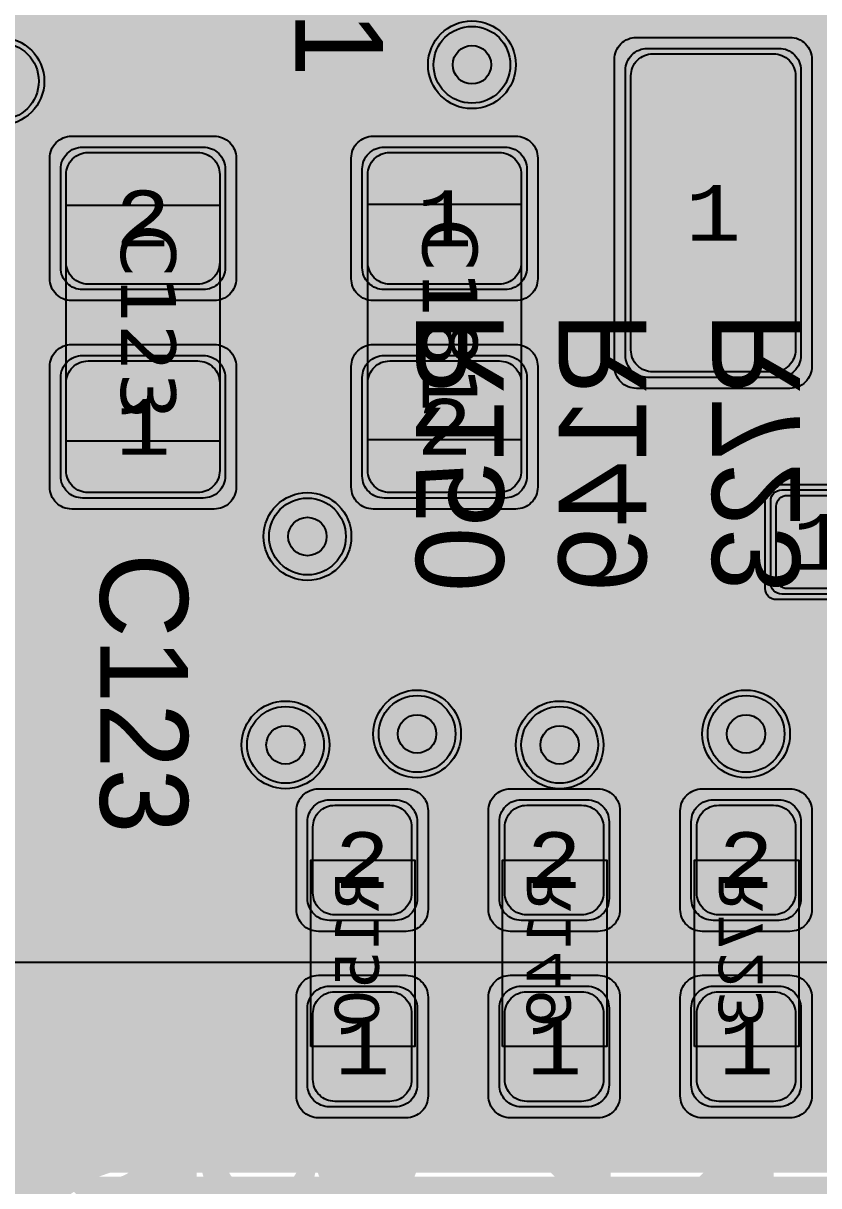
# Model space of a CAD drawing. Extents: x -28 to 199, y -61 to 255.
# Drawn here: x 62.41 to 69.66, y 190.88 to 201.48 of the extents above; entities that cross this region are included whole.
import ezdxf
from ezdxf.enums import TextEntityAlignment as Align

# ---------------------------------------------------------------- set-up
doc = ezdxf.new("R2010")
doc.units = 0
doc.header["$MEASUREMENT"] = 0
for name, color, linetype in [('ASSEMBLY_OUTLINES_BTM', 191, 'CONTINUOUS'), ('ASSEMBLY_OUTLINES_TOP', 102, 'CONTINUOUS'), ('ASSEMBLY_PART_NUMBERS_BTM', 191, 'CONTINUOUS'), ('ASSEMBLY_PART_NUMBERS_TOP', 102, 'CONTINUOUS'), ('ASSEMBLY_REF_DES_BTM', 191, 'CONTINUOUS'), ('ASSEMBLY_REF_DES_TOP', 102, 'CONTINUOUS'), ('DRILL_DRAWING', 21, 'CONTINUOUS'), ('GENERATED_SILKSCREEN_BTM', 255, 'CONTINUOUS'), ('GENERATED_SILKSCREEN_TOP', 140, 'CONTINUOUS'), ('PART_PADS_SMD_BTM', 10, 'CONTINUOUS'), ('PART_PADS_SMD_TOP', 150, 'CONTINUOUS'), ('PIN_NUMBERS_BTM', 8, 'CONTINUOUS'), ('PIN_NUMBERS_TOP', 8, 'CONTINUOUS'), ('PLACEMENT_OUTLINES_BTM', 222, 'CONTINUOUS'), ('PLACEMENT_OUTLINES_TOP', 130, 'CONTINUOUS'), ('PLANE_SHAPES_LAYER_2', 230, 'CONTINUOUS'), ('PLANE_SHAPES_LAYER_3', 81, 'CONTINUOUS'), ('SILKSCREEN_OUTLINES_BTM', 211, 'CONTINUOUS'), ('SILKSCREEN_OUTLINES_TOP', 150, 'CONTINUOUS'), ('SILKSCREEN_REF_DES_BTM', 211, 'CONTINUOUS'), ('SILKSCREEN_REF_DES_TOP', 150, 'CONTINUOUS'), ('SOLDERMASK_PADS_BTM', 12, 'CONTINUOUS'), ('SOLDERMASK_PADS_TOP', 180, 'CONTINUOUS'), ('SOLDERPASTE_PADS_BTM', 12, 'CONTINUOUS'), ('SOLDERPASTE_PADS_TOP', 180, 'CONTINUOUS'), ('TRACES_LAYER_3', 81, 'CONTINUOUS'), ('TRACES_LAYER_BOTTOM', 10, 'CONTINUOUS'), ('TRACES_LAYER_TOP', 150, 'CONTINUOUS'), ('VIA_HOLES_LAYER_2', 30, 'CONTINUOUS'), ('VIA_HOLES_LAYER_3', 30, 'CONTINUOUS'), ('VIA_HOLES_LAYER_BOTTOM', 30, 'CONTINUOUS'), ('VIA_HOLES_LAYER_TOP', 30, 'CONTINUOUS'), ('VIA_PADS_LAYER_2', 230, 'CONTINUOUS'), ('VIA_PADS_LAYER_3', 81, 'CONTINUOUS'), ('VIA_PADS_LAYER_BOTTOM', 10, 'CONTINUOUS'), ('VIA_PADS_LAYER_TOP', 150, 'CONTINUOUS')]:
    doc.layers.add(name, color=color, linetype=linetype)
doc.styles.add('COURIER_NEW', font='COUR.TTF')
doc.styles.add('VERDANA', font='verdana.TTF')
doc.styles.add('VERIBEST_GERBER_0', font='txt')

msp = doc.modelspace()

# ---------------------------------------------------------------- hatches: boundary and pattern name
at = {"layer": 'PLANE_SHAPES_LAYER_2'}
h = msp.add_hatch(color=256, dxfattribs=at)
h.paths.add_polyline_path([(169.5, 129.25), (149.5, 129.25), (142.25, 122), (142.25, 90.5), (147.5, 90.5), (147.5, 80), (154, 80), (154, 69.25), (131.75, 69.25), (131.75, 73.25), (121.25, 73.25), (121.25, 81), (110.5, 81), (110.5, 125.75), (106.5, 125.75), (106.5, 128.75), (93.5, 128.75), (93.5, 120.25), (91.75, 120.25), (91.75, 121.5), (80, 121.5), (80, 118.25), (73.25, 118.25), (73.25, 124.5), (67.5, 124.5), (67.5, 128), (57.75, 128), (57.75, 120.25), (55.25, 120.25), (55.25, 121.5), (47.5, 121.5), (47.5, 119), (35, 119), (35, 134.75), (32.75, 134.75), (32.75, 159.75), (29.25, 159.75), (29.25, 175.25), (22.5, 175.25), (22.5, 195.25), (17.25, 195.25), (17.25, 198), (22.5, 198), (22.5, 216.5), (40.25, 216.5), (40.25, 235.5), (54.5, 235.5), (54.5, 254), (87.25, 254), (87.25, 236.25), (86.25, 236.25), (86.25, 228.75), (81, 228.75), (81, 218.75), (95.25, 218.75), (95.25, 194.5), (87, 194.5), (87, 172), (131.1, 172), (131.1, 208.75), (115.5, 208.75), (115.5, 213.75), (106.75, 213.75), (106.75, 218.75), (110.25, 222.25), (110.25, 226.25), (142.5, 226.25), (142.5, 221.5), (160.5, 221.5), (160.5, 240.75), (169.5, 240.75)])
h.paths.add_polyline_path([(35.5, 149.5), (41.75, 149.5), (41.75, 152), (39.25, 152), (39.25, 154), (37.75, 154), (37.75, 152), (35.5, 152)], flags=16)
h.paths.add_polyline_path([(37.5, 125.75), (37.5, 128.75), (42.75, 128.75), (42.75, 125.75)], flags=16)
h.paths.add_polyline_path([(52, 127.75), (52, 130.75), (54.25, 130.75), (54.25, 127.75)], flags=16)
h.paths.add_polyline_path([(50.75, 219.5), (50.75, 226.5), (71.75, 226.5), (71.75, 219.5)], flags=16)
h.paths.add_polyline_path([(66.5, 150.75), (66.5, 177.5), (72.25, 177.5), (72.25, 150.75)], flags=16)
h.paths.add_polyline_path([(47.25, 185.25), (73, 185.25), (73, 188.25), (70.25, 188.25), (70.25, 191), (47.25, 191)], flags=16)
h.paths.add_polyline_path([(84.5, 208), (84.5, 212.75), (85, 212.75), (85, 208)], flags=16)
h.paths.add_polyline_path([(61.5, 137.25), (87.75, 137.25), (87.75, 140.5), (84.75, 140.5), (84.75, 143), (61.5, 143)], flags=16)
h.paths.add_polyline_path([(88.75, 127), (88.75, 130), (91, 130), (91, 127)], flags=16)
h.paths.add_polyline_path([(85.5, 130.25), (85.5, 132.5), (91, 132.5), (91, 130.25)], flags=16)
h.paths.add_polyline_path([(108.75, 142.25), (135.75, 142.25), (135.75, 145.75), (132.25, 145.75), (132.25, 149), (108.75, 149)], flags=16)
h.paths.add_polyline_path([(114.25, 126.75), (140.75, 126.75), (140.75, 129.75), (137.25, 129.75), (137.25, 133), (114.25, 133)], flags=16)
h.paths.add_polyline_path([(155.25, 180.25), (166.25, 180.25), (166.25, 186.25), (152.25, 186.25), (152.25, 183), (155.25, 183)], flags=16)
at = {"layer": 'PLANE_SHAPES_LAYER_3'}
h = msp.add_hatch(color=256, dxfattribs=at)
h.paths.add_polyline_path([(169.5, 129.25), (149.5, 129.25), (142.25, 122), (142.25, 90.5), (147.5, 90.5), (147.5, 80), (154, 80), (154, 69.25), (131.75, 69.25), (131.75, 73.25), (121.25, 73.25), (121.25, 81), (110.5, 81), (110.5, 125.75), (106.5, 125.75), (106.5, 128.75), (93.5, 128.75), (93.5, 120.25), (91.75, 120.25), (91.75, 121.5), (80, 121.5), (80, 118.25), (73.25, 118.25), (73.25, 124.5), (67.5, 124.5), (67.5, 127.75), (58.25, 127.75), (58.25, 130.25), (88.75, 130.25), (88.75, 127), (91, 127), (91, 132.5), (55, 132.5), (55, 131.25), (52, 131.25), (52, 127.75), (55, 127.75), (55, 127.25), (57.75, 127.25), (57.75, 120.25), (55.25, 120.25), (55.25, 121.5), (47.5, 121.5), (47.5, 119), (35, 119), (35, 134.75), (32.75, 134.75), (32.75, 159.75), (29.25, 159.75), (29.25, 175.25), (22.5, 175.25), (22.5, 195.25), (17.25, 195.25), (17.25, 198), (22.5, 198), (22.5, 216.5), (40.25, 216.5), (40.25, 235.5), (54.5, 235.5), (54.5, 254), (87.25, 254), (87.25, 236.25), (86.25, 236.25), (86.25, 228.75), (81, 228.75), (81, 218.75), (95.25, 218.75), (95.25, 194.5), (87, 194.5), (87, 172), (131.1, 172), (131.1, 208.75), (115.5, 208.75), (115.5, 213.75), (106.75, 213.75), (106.75, 218.75), (110.25, 222.25), (110.25, 226.25), (142.5, 226.25), (142.5, 221.5), (160.5, 221.5), (160.5, 240.75), (169.5, 240.75)])
h.paths.add_polyline_path([(35.5, 149.5), (41.75, 149.5), (41.75, 152), (39.25, 152), (39.25, 154), (37.75, 154), (37.75, 152), (35.5, 152)], flags=16)
h.paths.add_polyline_path([(37.5, 125.75), (37.5, 128.75), (42.75, 128.75), (42.75, 125.75)], flags=16)
h.paths.add_polyline_path([(50.75, 219.5), (50.75, 226.5), (71.75, 226.5), (71.75, 219.5)], flags=16)
h.paths.add_polyline_path([(66.5, 150.75), (66.5, 177.5), (72.25, 177.5), (72.25, 150.75)], flags=16)
h.paths.add_polyline_path([(47.25, 185.25), (73, 185.25), (73, 188.25), (70.25, 188.25), (70.25, 191), (47.25, 191)], flags=16)
h.paths.add_polyline_path([(84.5, 208), (84.5, 212.75), (85, 212.75), (85, 208)], flags=16)
h.paths.add_polyline_path([(61.5, 137.25), (87.75, 137.25), (87.75, 140.5), (84.75, 140.5), (84.75, 143), (61.5, 143)], flags=16)
h.paths.add_polyline_path([(108.75, 142.25), (135.75, 142.25), (135.75, 145.75), (132.25, 145.75), (132.25, 149), (108.75, 149)], flags=16)
h.paths.add_polyline_path([(114.25, 126.75), (140.75, 126.75), (140.75, 129.75), (137.25, 129.75), (137.25, 133), (114.25, 133)], flags=16)
h.paths.add_polyline_path([(155.25, 180.25), (166.25, 180.25), (166.25, 186.25), (152.25, 186.25), (152.25, 183), (155.25, 183)], flags=16)
at = {"layer": 'VIA_HOLES_LAYER_2'}
h = msp.add_hatch(color=256, dxfattribs=at)
edge = h.paths.add_edge_path()
edge.add_arc((66.5, 201.1), 0.175, 0, 360)
h = msp.add_hatch(color=256, dxfattribs=at)
edge = h.paths.add_edge_path()
edge.add_arc((65, 196.8), 0.175, 0, 360)
h = msp.add_hatch(color=256, dxfattribs=at)
edge = h.paths.add_edge_path()
edge.add_arc((66, 195), 0.175, 0, 360)
h = msp.add_hatch(color=256, dxfattribs=at)
edge = h.paths.add_edge_path()
edge.add_arc((69, 195), 0.175, 0, 360)
h = msp.add_hatch(color=256, dxfattribs=at)
edge = h.paths.add_edge_path()
edge.add_arc((64.8, 194.9), 0.175, 0, 360)
h = msp.add_hatch(color=256, dxfattribs=at)
edge = h.paths.add_edge_path()
edge.add_arc((67.3, 194.9), 0.175, 0, 360)
at = {"layer": 'VIA_HOLES_LAYER_3'}
h = msp.add_hatch(color=256, dxfattribs=at)
edge = h.paths.add_edge_path()
edge.add_arc((66.5, 201.1), 0.175, 0, 360)
h = msp.add_hatch(color=256, dxfattribs=at)
edge = h.paths.add_edge_path()
edge.add_arc((65, 196.8), 0.175, 0, 360)
h = msp.add_hatch(color=256, dxfattribs=at)
edge = h.paths.add_edge_path()
edge.add_arc((66, 195), 0.175, 0, 360)
h = msp.add_hatch(color=256, dxfattribs=at)
edge = h.paths.add_edge_path()
edge.add_arc((69, 195), 0.175, 0, 360)
h = msp.add_hatch(color=256, dxfattribs=at)
edge = h.paths.add_edge_path()
edge.add_arc((64.8, 194.9), 0.175, 0, 360)
h = msp.add_hatch(color=256, dxfattribs=at)
edge = h.paths.add_edge_path()
edge.add_arc((67.3, 194.9), 0.175, 0, 360)
at = {"layer": 'VIA_HOLES_LAYER_BOTTOM'}
h = msp.add_hatch(color=256, dxfattribs=at)
edge = h.paths.add_edge_path()
edge.add_arc((66.5, 201.1), 0.175, 0, 360)
h = msp.add_hatch(color=256, dxfattribs=at)
edge = h.paths.add_edge_path()
edge.add_arc((65, 196.8), 0.175, 0, 360)
h = msp.add_hatch(color=256, dxfattribs=at)
edge = h.paths.add_edge_path()
edge.add_arc((66, 195), 0.175, 0, 360)
h = msp.add_hatch(color=256, dxfattribs=at)
edge = h.paths.add_edge_path()
edge.add_arc((69, 195), 0.175, 0, 360)
h = msp.add_hatch(color=256, dxfattribs=at)
edge = h.paths.add_edge_path()
edge.add_arc((64.8, 194.9), 0.175, 0, 360)
h = msp.add_hatch(color=256, dxfattribs=at)
edge = h.paths.add_edge_path()
edge.add_arc((67.3, 194.9), 0.175, 0, 360)
at = {"layer": 'VIA_HOLES_LAYER_TOP'}
h = msp.add_hatch(color=256, dxfattribs=at)
edge = h.paths.add_edge_path()
edge.add_arc((66.5, 201.1), 0.175, 0, 360)
h = msp.add_hatch(color=256, dxfattribs=at)
edge = h.paths.add_edge_path()
edge.add_arc((65, 196.8), 0.175, 0, 360)
h = msp.add_hatch(color=256, dxfattribs=at)
edge = h.paths.add_edge_path()
edge.add_arc((66, 195), 0.175, 0, 360)
h = msp.add_hatch(color=256, dxfattribs=at)
edge = h.paths.add_edge_path()
edge.add_arc((69, 195), 0.175, 0, 360)
h = msp.add_hatch(color=256, dxfattribs=at)
edge = h.paths.add_edge_path()
edge.add_arc((64.8, 194.9), 0.175, 0, 360)
h = msp.add_hatch(color=256, dxfattribs=at)
edge = h.paths.add_edge_path()
edge.add_arc((67.3, 194.9), 0.175, 0, 360)

# ---------------------------------------------------------------- linework, layer by layer
at = {"layer": 'ASSEMBLY_OUTLINES_BTM'}
for points in [[(65.03, 192.15), (65.03, 193.85), (65.98, 193.85), (65.98, 192.15)], [(66.78, 192.15), (66.78, 193.85), (67.73, 193.85), (67.73, 192.15)], [(68.53, 192.15), (68.53, 193.85), (69.48, 193.85), (69.48, 192.15)]]:
    msp.add_lwpolyline(points, close=True, dxfattribs=at)
at = {"layer": 'ASSEMBLY_OUTLINES_TOP', "const_width": 0.2}
msp.add_lwpolyline([(68.75, 202.75), (68.75, 199.75)], dxfattribs=at)
at = {"layer": 'ASSEMBLY_OUTLINES_TOP'}
for points in [[(62.8, 197.67), (62.8, 199.82), (64.2, 199.82), (64.2, 197.67)], [(65.55, 197.68), (65.55, 199.83), (66.95, 199.83), (66.95, 197.68)]]:
    msp.add_lwpolyline(points, close=True, dxfattribs=at)
at = {"layer": 'ASSEMBLY_OUTLINES_TOP', "const_width": 0.2}
msp.add_lwpolyline([(43.33, 183.62), (43.33, 192.92), (76.53, 192.92), (76.53, 183.62)], close=True, dxfattribs=at)
at = {"layer": 'GENERATED_SILKSCREEN_BTM', "const_width": 0.15}
for points in [[(66.2908, 198.1752), (66.2892, 198.1728), (66.2852, 198.172), (66.2812, 198.1696), (66.2772, 198.1696), (66.1124, 198.1696), (66.1084, 198.1696), (66.106, 198.172), (66.1036, 198.172), (66.1028, 198.1728), (66.102, 198.1736), (66.0996, 198.1752), (65.99, 198.3112), (65.9884, 198.3152), (65.9876, 198.3176), (65.9868, 198.3216), (65.9868, 198.7248), (65.9884, 198.732), (65.9924, 198.736), (65.9972, 198.7408), (66.0028, 198.7424), (66.7708, 198.7424), (66.7772, 198.7408), (66.7812, 198.7368), (66.7836, 198.732), (66.7844, 198.7264), (66.7836, 198.72), (66.7812, 198.7144), (66.7772, 198.7104), (66.7708, 198.7088), (66.4028, 198.7088), (66.4028, 198.3328), (66.7756, 198.2016), (66.7812, 198.1984), (66.7844, 198.1928), (66.7852, 198.1864), (66.7836, 198.1816), (66.7812, 198.1768), (66.7764, 198.1728), (66.7716, 198.1704), (66.7652, 198.172), (66.3924, 198.3032), (66.2908, 198.1752)], [(67.5908, 198.1752), (67.5892, 198.1728), (67.5852, 198.172), (67.5812, 198.1696), (67.5772, 198.1696), (67.4124, 198.1696), (67.4084, 198.1696), (67.406, 198.172), (67.4036, 198.172), (67.4028, 198.1728), (67.402, 198.1736), (67.3996, 198.1752), (67.29, 198.3112), (67.2884, 198.3152), (67.2876, 198.3176), (67.2868, 198.3216), (67.2868, 198.7248), (67.2884, 198.732), (67.2924, 198.736), (67.2972, 198.7408), (67.3028, 198.7424), (68.0708, 198.7424), (68.0772, 198.7408), (68.0812, 198.7368), (68.0836, 198.732), (68.0844, 198.7264), (68.0836, 198.72), (68.0812, 198.7144), (68.0772, 198.7104), (68.0708, 198.7088), (67.7028, 198.7088), (67.7028, 198.3328), (68.0756, 198.2016), (68.0812, 198.1984), (68.0844, 198.1928), (68.0852, 198.1864), (68.0836, 198.1816), (68.0812, 198.1768), (68.0764, 198.1728), (68.0716, 198.1704), (68.0652, 198.172), (67.6924, 198.3032), (67.5908, 198.1752)], [(68.9908, 198.1756), (68.9892, 198.1732), (68.9852, 198.1724), (68.9812, 198.17), (68.9772, 198.17), (68.8124, 198.17), (68.8084, 198.17), (68.806, 198.1724), (68.8036, 198.1724), (68.8028, 198.1732), (68.802, 198.174), (68.7996, 198.1756), (68.69, 198.3116), (68.6884, 198.3156), (68.6876, 198.318), (68.6868, 198.322), (68.6868, 198.7252), (68.6884, 198.7324), (68.6924, 198.7364), (68.6972, 198.7412), (68.7028, 198.7428), (69.4708, 198.7428), (69.4772, 198.7412), (69.4812, 198.7372), (69.4836, 198.7324), (69.4844, 198.7268), (69.4836, 198.7204), (69.4812, 198.7148), (69.4772, 198.7108), (69.4708, 198.7092), (69.1028, 198.7092), (69.1028, 198.3332), (69.4756, 198.202), (69.4812, 198.1988), (69.4844, 198.1932), (69.4852, 198.1868), (69.4836, 198.182), (69.4812, 198.1772), (69.4764, 198.1732), (69.4716, 198.1708), (69.4652, 198.1724), (69.0924, 198.3036), (68.9908, 198.1756)], [(66.0196, 198.7088), (66.0196, 198.3256), (66.1204, 198.2016), (66.2692, 198.2016), (66.3708, 198.3256), (66.3708, 198.7088), (66.0196, 198.7088)], [(67.3196, 198.7088), (67.3196, 198.3256), (67.4204, 198.2016), (67.5692, 198.2016), (67.6708, 198.3256), (67.6708, 198.7088), (67.3196, 198.7088)], [(68.7196, 198.7092), (68.7196, 198.326), (68.8204, 198.202), (68.9692, 198.202), (69.0708, 198.326), (69.0708, 198.7092), (68.7196, 198.7092)], [(69.4628, 197.8756), (69.4684, 197.8772), (69.474, 197.8764), (69.4788, 197.8724), (69.482, 197.8684), (69.4836, 197.8628), (69.4844, 197.8572), (69.482, 197.8524), (69.478, 197.8484), (68.7108, 197.4172), (68.7068, 197.4156), (68.7036, 197.4156), (68.7004, 197.4156), (68.6972, 197.4172), (68.6924, 197.4196), (68.6892, 197.4228), (68.6876, 197.4268), (68.6868, 197.4308), (68.6868, 197.9708), (68.6884, 197.9764), (68.6924, 197.9804), (68.6972, 197.9836), (68.7036, 197.9844), (68.7092, 197.9836), (68.7148, 197.9804), (68.7188, 197.9764), (68.7196, 197.9708), (68.7196, 197.458), (69.4628, 197.8756)], [(66.754, 197.8704), (66.7556, 197.8768), (66.7588, 197.88), (66.7644, 197.8824), (66.7708, 197.8832), (66.7764, 197.8824), (66.782, 197.88), (66.786, 197.8768), (66.7868, 197.8704), (66.7868, 197.5584), (66.786, 197.5528), (66.782, 197.548), (66.7764, 197.5456), (66.7708, 197.5448), (66.7644, 197.5456), (66.7588, 197.548), (66.7556, 197.5528), (66.754, 197.5584), (66.754, 197.6992), (66.0028, 197.6992), (65.9972, 197.7), (65.9932, 197.7024), (65.9908, 197.7064), (65.99, 197.712), (65.9892, 197.716), (65.9892, 197.72), (65.9908, 197.7232), (65.994, 197.7264), (66.2132, 197.8824), (66.2188, 197.8848), (66.2244, 197.8848), (66.2292, 197.8824), (66.2332, 197.8784), (66.2364, 197.8736), (66.238, 197.868), (66.238, 197.8648), (66.2364, 197.8624), (66.2348, 197.86), (66.2324, 197.8584), (66.0532, 197.7304), (66.754, 197.7304), (66.754, 197.8704)], [(68.054, 197.8704), (68.0556, 197.8768), (68.0588, 197.88), (68.0644, 197.8824), (68.0708, 197.8832), (68.0764, 197.8824), (68.082, 197.88), (68.086, 197.8768), (68.0868, 197.8704), (68.0868, 197.5584), (68.086, 197.5528), (68.082, 197.548), (68.0764, 197.5456), (68.0708, 197.5448), (68.0644, 197.5456), (68.0588, 197.548), (68.0556, 197.5528), (68.054, 197.5584), (68.054, 197.6992), (67.3028, 197.6992), (67.2972, 197.7), (67.2932, 197.7024), (67.2908, 197.7064), (67.29, 197.712), (67.2892, 197.716), (67.2892, 197.72), (67.2908, 197.7232), (67.294, 197.7264), (67.5132, 197.8824), (67.5188, 197.8848), (67.5244, 197.8848), (67.5292, 197.8824), (67.5332, 197.8784), (67.5364, 197.8736), (67.538, 197.868), (67.538, 197.8648), (67.5364, 197.8624), (67.5348, 197.86), (67.5324, 197.8584), (67.3532, 197.7304), (68.054, 197.7304), (68.054, 197.8704)], [(66.262, 197.1072), (66.2628, 197.1104), (66.2636, 197.1128), (66.2652, 197.116), (66.3532, 197.2248), (66.0196, 197.2248), (66.0196, 196.7024), (66.018, 196.6968), (66.0148, 196.692), (66.0092, 196.6896), (66.0036, 196.6888), (65.9972, 196.6896), (65.9916, 196.692), (65.9884, 196.6968), (65.9868, 196.7024), (65.9868, 197.2424), (65.9884, 197.248), (65.9924, 197.252), (65.9972, 197.2568), (66.0028, 197.2584), (66.3876, 197.2584), (66.3932, 197.2576), (66.3972, 197.2552), (66.3996, 197.252), (66.4012, 197.2464), (66.4028, 197.2424), (66.4036, 197.2392), (66.4028, 197.2352), (66.4004, 197.232), (66.294, 197.1016), (66.294, 196.8432), (66.3956, 196.7184), (66.6532, 196.7184), (66.7532, 196.8432), (66.7532, 197.1016), (66.6476, 197.232), (66.6452, 197.2376), (66.6452, 197.2424), (66.6484, 197.2472), (66.6524, 197.252), (66.658, 197.2552), (66.6636, 197.256), (66.6668, 197.256), (66.6692, 197.2552), (66.6732, 197.2512), (66.7836, 197.116), (66.7852, 197.1136), (66.7852, 197.1104), (66.7868, 197.1072), (66.7868, 196.8376), (66.7868, 196.8352), (66.786, 196.8344), (66.786, 196.8336), (66.7852, 196.832), (66.7852, 196.8304), (66.7836, 196.8272), (66.6732, 196.692), (66.6708, 196.6896), (66.6692, 196.6888), (66.6644, 196.6872), (66.6612, 196.6864), (66.3876, 196.6864), (66.3844, 196.6872), (66.3796, 196.6888), (66.378, 196.6888), (66.3772, 196.6896), (66.3756, 196.6912), (66.374, 196.692), (66.2652, 196.8272), (66.2636, 196.8312), (66.2628, 196.8336), (66.262, 196.8376), (66.262, 197.1072)], [(68.0708, 196.772), (68.0772, 196.7712), (68.0812, 196.7672), (68.0836, 196.7616), (68.0844, 196.756), (68.0836, 196.7504), (68.0812, 196.7456), (68.0772, 196.7416), (68.0708, 196.74), (67.8284, 196.74), (67.8284, 196.7024), (67.8268, 196.6968), (67.8236, 196.692), (67.818, 196.6896), (67.8124, 196.6888), (67.806, 196.6896), (67.8004, 196.692), (67.7964, 196.6968), (67.7956, 196.7024), (67.7956, 196.74), (67.3252, 196.74), (67.3212, 196.7408), (67.318, 196.7424), (67.3148, 196.7464), (67.3124, 196.7504), (67.3108, 196.7552), (67.31, 196.76), (67.3108, 196.764), (67.314, 196.768), (67.7996, 197.2536), (67.8044, 197.2568), (67.8092, 197.2584), (67.814, 197.2576), (67.8196, 197.2544), (67.8236, 197.2528), (67.826, 197.2496), (67.8276, 197.2464), (67.8284, 197.2424), (67.8284, 196.772), (68.0708, 196.772)], [(67.7956, 197.2024), (67.366, 196.772), (67.7956, 196.772), (67.7956, 197.2024)], [(68.69, 196.7988), (68.7996, 196.6644), (68.8036, 196.662), (68.8068, 196.6612), (68.8092, 196.6596), (68.8124, 196.6588), (68.922, 196.6588), (68.9244, 196.6596), (68.93, 196.6612), (68.934, 196.662), (68.9356, 196.6644), (69.3684, 197.1972), (69.454, 197.1972), (69.454, 196.6748), (69.4556, 196.6692), (69.4588, 196.6644), (69.4644, 196.662), (69.4708, 196.6612), (69.4764, 196.662), (69.482, 196.6644), (69.4852, 196.6692), (69.4868, 196.6748), (69.4868, 197.214), (69.4852, 197.2204), (69.4812, 197.2244), (69.4772, 197.2284), (69.4708, 197.23), (69.3612, 197.23), (69.3588, 197.2292), (69.3532, 197.2276), (69.3508, 197.226), (69.3492, 197.2244), (69.3476, 197.2228), (68.914, 196.6908), (68.8204, 196.6908), (68.7196, 196.8156), (68.7196, 197.074), (68.826, 197.2044), (68.8276, 197.21), (68.8268, 197.2148), (68.8244, 197.2204), (68.8196, 197.2236), (68.8148, 197.2268), (68.8092, 197.2276), (68.8036, 197.2268), (68.7996, 197.2228), (68.69, 197.0884), (68.6892, 197.0852), (68.6884, 197.0828), (68.6876, 197.082), (68.6868, 197.0788), (68.6868, 196.8092), (68.6876, 196.806), (68.6876, 196.8052), (68.6884, 196.8044), (68.6892, 196.802), (68.69, 196.7988)], [(66.0996, 196.4944), (65.99, 196.36), (65.9892, 196.3568), (65.9884, 196.3544), (65.9876, 196.3536), (65.9868, 196.3504), (65.9868, 196.0808), (65.9876, 196.0776), (65.9876, 196.0768), (65.9884, 196.076), (65.9892, 196.0736), (65.99, 196.0704), (66.0996, 195.936), (66.1036, 195.9336), (66.1068, 195.9328), (66.1092, 195.9312), (66.1124, 195.9304), (66.6612, 195.9304), (66.6636, 195.9312), (66.6692, 195.9328), (66.6708, 195.9336), (66.674, 195.936), (66.7836, 196.0704), (66.7844, 196.0736), (66.7852, 196.0752), (66.786, 196.0768), (66.7868, 196.0784), (66.7868, 196.0808), (66.7868, 196.3504), (66.786, 196.3536), (66.7852, 196.3568), (66.7836, 196.36), (66.674, 196.4944), (66.6724, 196.496), (66.6716, 196.4976), (66.6692, 196.4992), (66.6636, 196.5008), (66.6612, 196.5016), (66.1124, 196.5016), (66.1092, 196.5008), (66.1068, 196.4992), (66.1036, 196.4976), (66.0996, 196.4944)], [(66.1204, 196.4688), (66.6532, 196.4688), (66.6932, 196.4216), (66.062, 196.0344), (66.0196, 196.0872), (66.0196, 196.3456), (66.1204, 196.4688)], [(68.0836, 196.36), (67.974, 196.4944), (67.97, 196.4984), (67.9652, 196.4992), (67.9596, 196.4984), (67.954, 196.4952), (67.95, 196.492), (67.9468, 196.4864), (67.946, 196.4816), (67.9476, 196.476), (68.054, 196.3456), (68.054, 196.0872), (67.9532, 195.9624), (67.666, 195.9624), (67.754, 196.0712), (67.7556, 196.0744), (67.7564, 196.0752), (67.7572, 196.0776), (67.7572, 196.0808), (67.7572, 196.3504), (67.7572, 196.3536), (67.7556, 196.3584), (67.754, 196.36), (67.6452, 196.4944), (67.6444, 196.496), (67.6428, 196.4976), (67.6404, 196.4992), (67.6348, 196.5008), (67.6316, 196.5016), (67.4124, 196.5016), (67.4084, 196.5008), (67.4052, 196.4992), (67.4028, 196.4976), (67.402, 196.496), (67.3996, 196.4944), (67.29, 196.36), (67.2892, 196.3568), (67.2884, 196.3544), (67.2876, 196.3536), (67.2868, 196.3504), (67.2868, 196.0808), (67.2876, 196.0776), (67.2876, 196.0768), (67.2884, 196.076), (67.2892, 196.0736), (67.29, 196.0704), (67.3996, 195.936), (67.4036, 195.9336), (67.4068, 195.9328), (67.4092, 195.9312), (67.4124, 195.9304), (67.9612, 195.9304), (67.9636, 195.9312), (67.9692, 195.9328), (67.9708, 195.9336), (67.974, 195.936), (68.0836, 196.0704), (68.0852, 196.0744), (68.086, 196.0752), (68.086, 196.0768), (68.0868, 196.0784), (68.0868, 196.0792), (68.0868, 196.0808), (68.0868, 196.3504), (68.086, 196.3536), (68.0852, 196.3568), (68.0836, 196.36)], [(67.4204, 196.4688), (67.6236, 196.4688), (67.7252, 196.3456), (67.7252, 196.0872), (67.6236, 195.9624), (67.4204, 195.9624), (67.3196, 196.0872), (67.3196, 196.3456), (67.4204, 196.4688)], [(69.4836, 196.3324), (69.374, 196.4676), (69.37, 196.4716), (69.3676, 196.4724), (69.3652, 196.4724), (69.3596, 196.4716), (69.354, 196.4684), (69.35, 196.4644), (69.3468, 196.4596), (69.346, 196.454), (69.3476, 196.4484), (69.454, 196.318), (69.454, 196.0596), (69.3532, 195.9348), (69.2044, 195.9348), (69.1028, 196.058), (69.1028, 196.1908), (69.1012, 196.1972), (69.098, 196.2012), (69.0924, 196.2036), (69.0868, 196.2044), (69.0812, 196.2036), (69.0756, 196.2012), (69.0724, 196.1972), (69.0708, 196.1908), (69.0708, 196.058), (68.9692, 195.9348), (68.8204, 195.9348), (68.7196, 196.0596), (68.7196, 196.318), (68.826, 196.4484), (68.8276, 196.454), (68.8268, 196.4596), (68.8244, 196.4644), (68.8196, 196.4684), (68.8148, 196.4716), (68.8092, 196.4724), (68.806, 196.4724), (68.8036, 196.4716), (68.7996, 196.4676), (68.69, 196.3324), (68.6892, 196.33), (68.6884, 196.3276), (68.6876, 196.3268), (68.6868, 196.3236), (68.6868, 196.054), (68.6876, 196.05), (68.6884, 196.0484), (68.6892, 196.046), (68.69, 196.0436), (68.7996, 195.9084), (68.8036, 195.906), (68.8068, 195.9052), (68.8092, 195.9036), (68.8124, 195.9028), (68.9772, 195.9028), (68.9796, 195.9036), (68.9852, 195.9052), (68.9892, 195.906), (68.9908, 195.9084), (69.0868, 196.026), (69.1828, 195.9084), (69.1844, 195.9076), (69.186, 195.906), (69.1868, 195.9052), (69.1884, 195.9052), (69.194, 195.9036), (69.1964, 195.9028), (69.3612, 195.9028), (69.3652, 195.9036), (69.3684, 195.9052), (69.3716, 195.906), (69.374, 195.9084), (69.4836, 196.0436), (69.4852, 196.0468), (69.486, 196.0476), (69.486, 196.05), (69.4868, 196.0508), (69.4868, 196.0516), (69.4868, 196.054), (69.4868, 196.3236), (69.486, 196.3268), (69.4852, 196.33), (69.4836, 196.3324)], [(66.714, 196.396), (66.754, 196.3456), (66.754, 196.0872), (66.6532, 195.9624), (66.1204, 195.9624), (66.0828, 196.0096), (66.714, 196.396)]]:
    msp.add_lwpolyline(points, dxfattribs=at)
for points in [[(65.030005, 192.716164, 1.1642e-05), (65.029995, 192.716156), (65.029995, 193.283844, 1.1642e-05), (65.030005, 193.283836), (65.030005, 192.716164)], [(65.980005, 192.707902, 1.22306e-05), (65.979995, 192.707911), (65.979995, 193.292089, 1.22306e-05), (65.980005, 193.292098), (65.980005, 192.707902)], [(66.780005, 192.716164, 1.1642e-05), (66.779995, 192.716156), (66.779995, 193.283844, 1.1642e-05), (66.780005, 193.283836), (66.780005, 192.716164)], [(67.730005, 192.707902, 1.22306e-05), (67.729995, 192.707911), (67.729995, 193.292089, 1.22306e-05), (67.730005, 193.292098), (67.730005, 192.707902)], [(68.530005, 192.716164, 1.1642e-05), (68.529995, 192.716156), (68.529995, 193.283844, 1.1642e-05), (68.530005, 193.283836), (68.530005, 192.716164)], [(69.480005, 192.707902, 1.22306e-05), (69.479995, 192.707911), (69.479995, 193.292089, 1.22306e-05), (69.480005, 193.292098), (69.480005, 192.707902)]]:
    msp.add_lwpolyline(points, format="xyb", dxfattribs=at)
at = {"layer": 'GENERATED_SILKSCREEN_TOP', "const_width": 0.15}
for points in [[(65.398, 201.4224), (65.3212, 201.448), (65.2444, 201.4224), (65.242, 201.4224), (65.2388, 201.4216), (64.9916, 201.4216), (64.9892, 201.4216), (64.9868, 201.4224), (64.9836, 201.4232), (64.9804, 201.4264), (64.898, 201.5064), (64.8948, 201.5096), (64.894, 201.5144), (64.8932, 201.5176), (64.8932, 201.8112)], [(65.2356, 201.8752), (64.9988, 201.8752), (64.926, 201.8032), (64.926, 201.524), (64.9988, 201.4536), (65.2356, 201.4536), (65.3044, 201.4768), (65.3044, 201.8536), (65.2356, 201.8752)], [(65.5868, 201.8752), (65.4052, 201.8752), (65.3364, 201.8536), (65.3364, 201.4768), (65.4052, 201.4536), (65.5868, 201.4536), (65.6604, 201.524), (65.6604, 201.8032), (65.5868, 201.8752)], [(65.6932, 201.8112), (65.6932, 201.5176), (65.6924, 201.5144), (65.6916, 201.5096), (65.6892, 201.5064), (65.6068, 201.4264), (65.602, 201.4232), (65.5988, 201.4224), (65.5956, 201.4216), (65.4036, 201.4216), (65.4004, 201.4216), (65.3988, 201.4224), (65.398, 201.4224)], [(64.926, 201.0952), (64.9252, 201.1016), (64.9212, 201.1048), (64.9156, 201.1072), (64.9092, 201.108), (64.9036, 201.1072), (64.898, 201.1048), (64.894, 201.1016), (64.8932, 201.0952), (64.8932, 200.7832), (64.894, 200.7776), (64.898, 200.7728), (64.9036, 200.7704), (64.9092, 200.7696), (64.9156, 200.7704), (64.9212, 200.7728), (64.9252, 200.7776), (64.926, 200.7832), (64.926, 200.924), (65.6772, 200.924), (65.6828, 200.9248), (65.6868, 200.9272), (65.6892, 200.9312), (65.69, 200.9368), (65.6908, 200.9408), (65.6908, 200.9448), (65.6892, 200.948), (65.686, 200.9512), (65.4668, 201.1072), (65.4612, 201.1096), (65.4564, 201.1096), (65.4508, 201.1072), (65.4468, 201.1032), (65.4436, 201.0984), (65.442, 201.0928), (65.4436, 201.0872), (65.4476, 201.0832), (65.6268, 200.9552), (64.926, 200.9552), (64.926, 201.0952)], [(63.1164, 196.4), (63.226, 196.5344), (63.2284, 196.5384), (63.2316, 196.5392), (63.2348, 196.5408), (63.2388, 196.5416), (63.7876, 196.5416), (63.7916, 196.5408), (63.7948, 196.5392), (63.7972, 196.5376), (63.798, 196.5368), (63.8004, 196.5344), (63.91, 196.4), (63.9108, 196.3976), (63.9116, 196.3952), (63.9124, 196.3944), (63.9132, 196.3912), (63.9132, 196.1216), (63.9124, 196.1176), (63.9116, 196.116), (63.9108, 196.1136), (63.91, 196.1112), (63.8004, 195.976), (63.7964, 195.9728), (63.79, 195.9712), (63.786, 195.972), (63.782, 195.9736), (63.778, 195.976), (63.7748, 195.98), (63.7724, 195.984), (63.7716, 195.988), (63.7716, 195.992), (63.774, 195.9952), (63.8804, 196.1272), (63.8804, 196.3856), (63.7796, 196.5088), (63.2468, 196.5088), (63.146, 196.3856), (63.146, 196.1272), (63.2524, 195.9952), (63.2548, 195.992), (63.2548, 195.988), (63.254, 195.984), (63.2516, 195.98), (63.2484, 195.976), (63.2444, 195.9736), (63.2404, 195.972), (63.2348, 195.9712), (63.23, 195.9728), (63.226, 195.976), (63.1164, 196.1112), (63.1148, 196.1144), (63.114, 196.1152), (63.114, 196.1176), (63.114, 196.1184), (63.1132, 196.1192), (63.1132, 196.1216), (63.1132, 196.3912), (63.114, 196.3944), (63.1148, 196.3976), (63.1164, 196.4)], [(63.146, 195.672), (63.1452, 195.6784), (63.1412, 195.6816), (63.1356, 195.684), (63.1292, 195.6848), (63.1236, 195.684), (63.118, 195.6816), (63.114, 195.6784), (63.1132, 195.672), (63.1132, 195.36), (63.114, 195.3544), (63.118, 195.3496), (63.1236, 195.3472), (63.1292, 195.3464), (63.1356, 195.3472), (63.1412, 195.3496), (63.1452, 195.3544), (63.146, 195.36), (63.146, 195.5008), (63.8972, 195.5008), (63.9028, 195.5016), (63.9068, 195.504), (63.9092, 195.508), (63.91, 195.5136), (63.9108, 195.5176), (63.9108, 195.5216), (63.9092, 195.5248), (63.906, 195.528), (63.6868, 195.684), (63.6812, 195.6864), (63.6764, 195.6864), (63.6708, 195.684), (63.6668, 195.68), (63.6636, 195.6752), (63.662, 195.6696), (63.6636, 195.664), (63.6676, 195.66), (63.8468, 195.532), (63.146, 195.532), (63.146, 195.672)], [(63.91, 194.628), (63.8004, 194.4936), (63.7964, 194.4912), (63.7932, 194.4904), (63.7908, 194.4888), (63.7876, 194.488), (63.678, 194.488), (63.6756, 194.4888), (63.67, 194.4904), (63.666, 194.4912), (63.6644, 194.4936), (63.2316, 195.0264), (63.146, 195.0264), (63.146, 194.504), (63.1444, 194.4984), (63.1412, 194.4936), (63.1356, 194.4912), (63.1292, 194.4904), (63.1236, 194.4912), (63.118, 194.4936), (63.1148, 194.4984), (63.1132, 194.504), (63.1132, 195.0432), (63.1148, 195.0496), (63.1188, 195.0536), (63.1236, 195.0576), (63.1292, 195.0592), (63.2388, 195.0592), (63.2412, 195.0584), (63.2468, 195.0568), (63.2492, 195.0552), (63.2508, 195.0536), (63.2524, 195.052), (63.686, 194.52), (63.7796, 194.52), (63.8804, 194.6448), (63.8804, 194.9032), (63.774, 195.0336), (63.7724, 195.0392), (63.7732, 195.044), (63.7756, 195.0496), (63.7804, 195.0528), (63.786, 195.056), (63.7916, 195.0568), (63.7964, 195.056), (63.8004, 195.052), (63.91, 194.9176), (63.9108, 194.9144), (63.9116, 194.912), (63.9124, 194.9112), (63.9132, 194.908), (63.9132, 194.6384), (63.9124, 194.6352), (63.9124, 194.6344), (63.9116, 194.6336), (63.9108, 194.6312), (63.91, 194.628)], [(63.1164, 194.1616), (63.226, 194.2968), (63.23, 194.3008), (63.2324, 194.3016), (63.2348, 194.3016), (63.2404, 194.3008), (63.246, 194.2976), (63.2508, 194.2936), (63.2532, 194.2888), (63.254, 194.2832), (63.2524, 194.2776), (63.146, 194.1472), (63.146, 193.8888), (63.2468, 193.764), (63.3956, 193.764), (63.4972, 193.8872), (63.4972, 194.02), (63.4988, 194.0264), (63.502, 194.0304), (63.5076, 194.0328), (63.5132, 194.0336), (63.5188, 194.0328), (63.5244, 194.0304), (63.5276, 194.0264), (63.5292, 194.02), (63.5292, 193.8872), (63.6308, 193.764), (63.7796, 193.764), (63.8804, 193.8888), (63.8804, 194.1472), (63.774, 194.2776), (63.7724, 194.2832), (63.7732, 194.2888), (63.7756, 194.2936), (63.7804, 194.2976), (63.786, 194.3008), (63.7916, 194.3016), (63.794, 194.3016), (63.7964, 194.3008), (63.8004, 194.2968), (63.91, 194.1616), (63.9108, 194.1592), (63.9116, 194.1568), (63.9124, 194.156), (63.9132, 194.1528), (63.9132, 193.8832), (63.9124, 193.8792), (63.9116, 193.8776), (63.9108, 193.8752), (63.91, 193.8728), (63.8004, 193.7376), (63.7972, 193.7352), (63.7932, 193.7344), (63.7908, 193.7328), (63.7876, 193.732), (63.6228, 193.732), (63.6204, 193.7328), (63.6148, 193.7344), (63.6116, 193.7352), (63.6092, 193.7376), (63.5132, 193.8552), (63.4172, 193.7376), (63.4156, 193.7368), (63.414, 193.7352), (63.4132, 193.7344), (63.4116, 193.7344), (63.406, 193.7328), (63.4036, 193.732), (63.2388, 193.732), (63.2348, 193.7328), (63.2316, 193.7344), (63.2284, 193.7352), (63.226, 193.7376), (63.1164, 193.8728), (63.1148, 193.876), (63.114, 193.8768), (63.114, 193.8792), (63.114, 193.88), (63.1132, 193.8808), (63.1132, 193.8832), (63.1132, 194.1528), (63.114, 194.156), (63.1148, 194.1592), (63.1164, 194.1616)]]:
    msp.add_lwpolyline(points, dxfattribs=at)
for points in [[(62.800005, 198.480492, 1.10969e-05), (62.799995, 198.480485), (62.799995, 199.019515, 1.10969e-05), (62.800005, 199.019508), (62.800005, 198.480492)], [(64.200005, 198.480485, 1.10969e-05), (64.199995, 198.480492), (64.199995, 199.019508, 1.10969e-05), (64.200005, 199.019515), (64.200005, 198.480485)], [(65.550005, 198.480492, 1.10969e-05), (65.549995, 198.480485), (65.549995, 199.019515, 1.10969e-05), (65.550005, 199.019508), (65.550005, 198.480492)], [(66.950005, 198.480485, 1.10969e-05), (66.949995, 198.480492), (66.949995, 199.019508, 1.10969e-05), (66.950005, 199.019515), (66.950005, 198.480485)]]:
    msp.add_lwpolyline(points, format="xyb", dxfattribs=at)
msp.add_lwpolyline([(43.33, 183.62), (43.33, 192.92), (76.53, 192.92), (76.53, 183.62)], close=True, dxfattribs=at)
at = {"layer": 'PART_PADS_SMD_BTM'}
for points in [[(65.2, 193.3, -0.4142135624), (65, 193.5), (65, 194.2, -0.4142135624), (65.2, 194.4), (65.8, 194.4, -0.4142135624), (66, 194.2), (66, 193.5, -0.4142135624), (65.8, 193.3)], [(66.95, 193.3, -0.4142135624), (66.75, 193.5), (66.75, 194.2, -0.4142135624), (66.95, 194.4), (67.55, 194.4, -0.4142135624), (67.75, 194.2), (67.75, 193.5, -0.4142135624), (67.55, 193.3)], [(68.7, 193.3, -0.4142135624), (68.5, 193.5), (68.5, 194.2, -0.4142135624), (68.7, 194.4), (69.3, 194.4, -0.4142135624), (69.5, 194.2), (69.5, 193.5, -0.4142135624), (69.3, 193.3)], [(65.2, 191.6, -0.4142135624), (65, 191.8), (65, 192.5, -0.4142135624), (65.2, 192.7), (65.8, 192.7, -0.4142135624), (66, 192.5), (66, 191.8, -0.4142135624), (65.8, 191.6)], [(66.95, 191.6, -0.4142135624), (66.75, 191.8), (66.75, 192.5, -0.4142135624), (66.95, 192.7), (67.55, 192.7, -0.4142135624), (67.75, 192.5), (67.75, 191.8, -0.4142135624), (67.55, 191.6)], [(68.7, 191.6, -0.4142135624), (68.5, 191.8), (68.5, 192.5, -0.4142135624), (68.7, 192.7), (69.3, 192.7, -0.4142135624), (69.5, 192.5), (69.5, 191.8, -0.4142135624), (69.3, 191.6)]]:
    msp.add_lwpolyline(points, format="xyb", close=True, dxfattribs=at)
at = {"layer": 'PART_PADS_SMD_TOP'}
for points in [[(68.1, 198.25, -0.4142135624), (67.9, 198.45), (67.9, 201.05, -0.4142135624), (68.1, 201.25), (69.3, 201.25, -0.4142135624), (69.5, 201.05), (69.5, 198.45, -0.4142135624), (69.3, 198.25)], [(64.25, 199.25, -0.4142135624), (64.05, 199.05), (62.95, 199.05, -0.4142135624), (62.75, 199.25), (62.75, 200.15, -0.4142135624), (62.95, 200.35), (64.05, 200.35, -0.4142135624), (64.25, 200.15)], [(65.5, 200.15, -0.4142135624), (65.7, 200.35), (66.8, 200.35, -0.4142135624), (67, 200.15), (67, 199.25, -0.4142135624), (66.8, 199.05), (65.7, 199.05, -0.4142135624), (65.5, 199.25)], [(64.25, 197.35, -0.4142135624), (64.05, 197.15), (62.95, 197.15, -0.4142135624), (62.75, 197.35), (62.75, 198.25, -0.4142135624), (62.95, 198.45), (64.05, 198.45, -0.4142135624), (64.25, 198.25)], [(65.5, 198.25, -0.4142135624), (65.7, 198.45), (66.8, 198.45, -0.4142135624), (67, 198.25), (67, 197.35, -0.4142135624), (66.8, 197.15), (65.7, 197.15, -0.4142135624), (65.5, 197.35)], [(69.325, 196.275, -0.4142135624), (69.225, 196.375), (69.225, 197.125, -0.4142135624), (69.325, 197.225), (70.025, 197.225, -0.4142135624), (70.125, 197.125), (70.125, 196.375, -0.4142135624), (70.025, 196.275)]]:
    msp.add_lwpolyline(points, format="xyb", close=True, dxfattribs=at)
at = {"layer": 'PLACEMENT_OUTLINES_BTM'}
for points in [[(65.03, 192.15), (65.03, 193.85), (65.98, 193.85), (65.98, 192.15)], [(66.78, 192.15), (66.78, 193.85), (67.73, 193.85), (67.73, 192.15)], [(68.53, 192.15), (68.53, 193.85), (69.48, 193.85), (69.48, 192.15)]]:
    msp.add_lwpolyline(points, close=True, dxfattribs=at)
at = {"layer": 'PLACEMENT_OUTLINES_TOP'}
for points in [[(62.8, 197.67), (62.8, 199.82), (64.2, 199.82), (64.2, 197.67)], [(65.55, 197.68), (65.55, 199.83), (66.95, 199.83), (66.95, 197.68)], [(43.33, 183.62), (43.33, 192.92), (76.53, 192.92), (76.53, 183.62)]]:
    msp.add_lwpolyline(points, close=True, dxfattribs=at)
at = {"layer": 'SILKSCREEN_OUTLINES_BTM'}
for points in [[(65.03, 192.15), (65.03, 193.85), (65.98, 193.85), (65.98, 192.15)], [(66.78, 192.15), (66.78, 193.85), (67.73, 193.85), (67.73, 192.15)], [(68.53, 192.15), (68.53, 193.85), (69.48, 193.85), (69.48, 192.15)]]:
    msp.add_lwpolyline(points, close=True, dxfattribs=at)
at = {"layer": 'SILKSCREEN_OUTLINES_TOP'}
for points in [[(62.8, 197.67), (62.8, 199.82), (64.2, 199.82), (64.2, 197.67)], [(65.55, 197.68), (65.55, 199.83), (66.95, 199.83), (66.95, 197.68)], [(43.33, 183.62), (43.33, 192.92), (76.53, 192.92), (76.53, 183.62)]]:
    msp.add_lwpolyline(points, close=True, dxfattribs=at)
at = {"layer": 'SOLDERMASK_PADS_BTM'}
for points in [[(65.1, 193.2, -0.4142135624), (64.9, 193.4), (64.9, 194.3, -0.4142135624), (65.1, 194.5), (65.9, 194.5, -0.4142135624), (66.1, 194.3), (66.1, 193.4, -0.4142135624), (65.9, 193.2)], [(66.85, 193.2, -0.4142135624), (66.65, 193.4), (66.65, 194.3, -0.4142135624), (66.85, 194.5), (67.65, 194.5, -0.4142135624), (67.85, 194.3), (67.85, 193.4, -0.4142135624), (67.65, 193.2)], [(68.6, 193.2, -0.4142135624), (68.4, 193.4), (68.4, 194.3, -0.4142135624), (68.6, 194.5), (69.4, 194.5, -0.4142135624), (69.6, 194.3), (69.6, 193.4, -0.4142135624), (69.4, 193.2)], [(65.1, 191.5, -0.4142135624), (64.9, 191.7), (64.9, 192.6, -0.4142135624), (65.1, 192.8), (65.9, 192.8, -0.4142135624), (66.1, 192.6), (66.1, 191.7, -0.4142135624), (65.9, 191.5)], [(66.85, 191.5, -0.4142135624), (66.65, 191.7), (66.65, 192.6, -0.4142135624), (66.85, 192.8), (67.65, 192.8, -0.4142135624), (67.85, 192.6), (67.85, 191.7, -0.4142135624), (67.65, 191.5)], [(68.6, 191.5, -0.4142135624), (68.4, 191.7), (68.4, 192.6, -0.4142135624), (68.6, 192.8), (69.4, 192.8, -0.4142135624), (69.6, 192.6), (69.6, 191.7, -0.4142135624), (69.4, 191.5)]]:
    msp.add_lwpolyline(points, format="xyb", close=True, dxfattribs=at)
at = {"layer": 'SOLDERMASK_PADS_TOP'}
for points in [[(68, 198.15, -0.4142135624), (67.8, 198.35), (67.8, 201.15, -0.4142135624), (68, 201.35), (69.4, 201.35, -0.4142135624), (69.6, 201.15), (69.6, 198.35, -0.4142135624), (69.4, 198.15)], [(64.35, 199.15, -0.4142135624), (64.15, 198.95), (62.85, 198.95, -0.4142135624), (62.65, 199.15), (62.65, 200.25, -0.4142135624), (62.85, 200.45), (64.15, 200.45, -0.4142135624), (64.35, 200.25)], [(65.4, 200.25, -0.4142135624), (65.6, 200.45), (66.9, 200.45, -0.4142135624), (67.1, 200.25), (67.1, 199.15, -0.4142135624), (66.9, 198.95), (65.6, 198.95, -0.4142135624), (65.4, 199.15)], [(64.35, 197.25, -0.4142135624), (64.15, 197.05), (62.85, 197.05, -0.4142135624), (62.65, 197.25), (62.65, 198.35, -0.4142135624), (62.85, 198.55), (64.15, 198.55, -0.4142135624), (64.35, 198.35)], [(65.4, 198.35, -0.4142135624), (65.6, 198.55), (66.9, 198.55, -0.4142135624), (67.1, 198.35), (67.1, 197.25, -0.4142135624), (66.9, 197.05), (65.6, 197.05, -0.4142135624), (65.4, 197.25)], [(69.275, 196.225, -0.4142135624), (69.175, 196.325), (69.175, 197.175, -0.4142135624), (69.275, 197.275), (70.075, 197.275, -0.4142135624), (70.175, 197.175), (70.175, 196.325, -0.4142135624), (70.075, 196.225)]]:
    msp.add_lwpolyline(points, format="xyb", close=True, dxfattribs=at)
at = {"layer": 'SOLDERPASTE_PADS_BTM'}
for points in [[(65.25, 193.35, -0.4142135624), (65.05, 193.55), (65.05, 194.15, -0.4142135624), (65.25, 194.35), (65.75, 194.35, -0.4142135624), (65.95, 194.15), (65.95, 193.55, -0.4142135624), (65.75, 193.35)], [(67, 193.35, -0.4142135624), (66.8, 193.55), (66.8, 194.15, -0.4142135624), (67, 194.35), (67.5, 194.35, -0.4142135624), (67.7, 194.15), (67.7, 193.55, -0.4142135624), (67.5, 193.35)], [(68.75, 193.35, -0.4142135624), (68.55, 193.55), (68.55, 194.15, -0.4142135624), (68.75, 194.35), (69.25, 194.35, -0.4142135624), (69.45, 194.15), (69.45, 193.55, -0.4142135624), (69.25, 193.35)], [(65.25, 191.65, -0.4142135624), (65.05, 191.85), (65.05, 192.45, -0.4142135624), (65.25, 192.65), (65.75, 192.65, -0.4142135624), (65.95, 192.45), (65.95, 191.85, -0.4142135624), (65.75, 191.65)], [(67, 191.65, -0.4142135624), (66.8, 191.85), (66.8, 192.45, -0.4142135624), (67, 192.65), (67.5, 192.65, -0.4142135624), (67.7, 192.45), (67.7, 191.85, -0.4142135624), (67.5, 191.65)], [(68.75, 191.65, -0.4142135624), (68.55, 191.85), (68.55, 192.45, -0.4142135624), (68.75, 192.65), (69.25, 192.65, -0.4142135624), (69.45, 192.45), (69.45, 191.85, -0.4142135624), (69.25, 191.65)]]:
    msp.add_lwpolyline(points, format="xyb", close=True, dxfattribs=at)
at = {"layer": 'SOLDERPASTE_PADS_TOP'}
for points in [[(68.15, 198.3, -0.4142135624), (67.95, 198.5), (67.95, 201, -0.4142135624), (68.15, 201.2), (69.25, 201.2, -0.4142135624), (69.45, 201), (69.45, 198.5, -0.4142135624), (69.25, 198.3)], [(64.2, 199.3, -0.4142135624), (64, 199.1), (63, 199.1, -0.4142135624), (62.8, 199.3), (62.8, 200.1, -0.4142135624), (63, 200.3), (64, 200.3, -0.4142135624), (64.2, 200.1)], [(65.55, 200.1, -0.4142135624), (65.75, 200.3), (66.75, 200.3, -0.4142135624), (66.95, 200.1), (66.95, 199.3, -0.4142135624), (66.75, 199.1), (65.75, 199.1, -0.4142135624), (65.55, 199.3)], [(64.2, 197.4, -0.4142135624), (64, 197.2), (63, 197.2, -0.4142135624), (62.8, 197.4), (62.8, 198.2, -0.4142135624), (63, 198.4), (64, 198.4, -0.4142135624), (64.2, 198.2)], [(65.55, 198.2, -0.4142135624), (65.75, 198.4), (66.75, 198.4, -0.4142135624), (66.95, 198.2), (66.95, 197.4, -0.4142135624), (66.75, 197.2), (65.75, 197.2, -0.4142135624), (65.55, 197.4)], [(69.375, 196.325, -0.4142135624), (69.275, 196.425), (69.275, 197.075, -0.4142135624), (69.375, 197.175), (69.975, 197.175, -0.4142135624), (70.075, 197.075), (70.075, 196.425, -0.4142135624), (69.975, 196.325)]]:
    msp.add_lwpolyline(points, format="xyb", close=True, dxfattribs=at)
at = {"layer": 'TRACES_LAYER_3', "const_width": 0.5}
for points in [[(67.3, 194.9), (67.3, 196.656164), (66.214744, 197.74142), (44.74142, 197.74142), (43.3, 196.3)], [(79.9, 196.2), (75.219871, 196.2), (74.915871, 196.504), (74.084129, 196.504), (73.780129, 196.2), (72.032197, 196.2), (68.829827, 192.99763), (51.343236, 192.99763), (50.840866, 193.5), (50, 193.5)], [(47.8, 196.3), (63.48608, 196.3), (63.9451, 195.84098), (65.15902, 195.84098), (66, 195)], [(69, 195), (67.956671, 193.956671), (55.01538, 193.956671), (54.527787, 194.444264), (46.732736, 194.444264), (46.177, 195), (45.5, 195)]]:
    msp.add_lwpolyline(points, dxfattribs=at)
at = {"layer": 'TRACES_LAYER_BOTTOM'}
for points, const_width in [([(59.75, 211.1), (62.456969, 211.1), (65.346287, 208.210682), (65.346287, 198.975592), (67.3, 197.021879), (67.3, 194.9)], 0.75), ([(66.5, 201.1), (70.5, 197.1), (70.5, 193.85)], 0.5), ([(64.8, 194.9), (63.362973, 196.337027), (59.037027, 196.337027), (57.7, 195)], 0.5), ([(65.5, 193.85), (65.5, 194.127714), (66.023434, 194.651148), (66.023434, 194.976566), (66, 195)], 0.5), ([(69, 195), (69, 193.85)], 0.5), ([(67.3, 194.9), (67.25, 194.85), (67.25, 193.85)], 0.5), ([(66.28, 189.54), (65.5, 190.32), (65.5, 192.15)], 0.5), ([(66.28, 187), (67.515792, 188.235792), (67.515792, 191.057208), (67.25, 191.323), (67.25, 192.15)], 0.5), ([(68.82, 189.54), (68.82, 190.855), (69, 191.035), (69, 192.15)], 0.5)]:
    msp.add_lwpolyline(points, dxfattribs=dict(at, const_width=const_width))
at = {"layer": 'TRACES_LAYER_TOP', "const_width": 0.5}
for points in [[(97.6, 215.75), (97.6, 214.036532), (86.252776, 202.689308), (85.109179, 202.689308), (75.378436, 192.958565), (65.86212, 192.958565), (64.8, 194.020685), (64.8, 194.9)], [(63.5, 203.85), (64.636712, 203.85), (66.5, 201.986712), (66.5, 201.1)], [(63.5, 199.7), (63.5, 202.15)], [(80.2, 201.9), (80.2, 199.077008), (75.142137, 194.019145), (66.353855, 194.019145), (66, 194.373), (66, 195)], [(68.7, 199.75), (67.475, 199.75), (67.425, 199.7), (66.25, 199.7)], [(69.675, 196.75), (69.675, 196.775), (68.7, 197.75), (68.7, 199.75)], [(66.25, 199.7), (63.5, 199.7)], [(65, 196.8), (64.6, 196.8), (63.6, 197.8), (63.5, 197.8)], [(65, 196.8), (65.15, 196.8), (66.15, 197.8), (66.25, 197.8)], [(60.25, 196.6), (62.037974, 196.6), (62.830808, 195.807166), (72.471447, 195.807166), (72.825, 196.160719), (72.825, 196.75)], [(63.74, 189.54), (63.74, 192.275718), (61.115718, 194.9), (60.25, 194.9)]]:
    msp.add_lwpolyline(points, dxfattribs=at)
at = {"layer": 'VIA_HOLES_LAYER_2'}
for centre in [(66.5, 201.1), (65, 196.8), (66, 195), (69, 195), (64.8, 194.9), (67.3, 194.9)]:
    msp.add_circle(centre, 0.175, dxfattribs=at)
at = {"layer": 'VIA_HOLES_LAYER_3'}
for centre in [(66.5, 201.1), (65, 196.8), (66, 195), (69, 195), (64.8, 194.9), (67.3, 194.9)]:
    msp.add_circle(centre, 0.175, dxfattribs=at)
at = {"layer": 'VIA_HOLES_LAYER_BOTTOM'}
for centre in [(66.5, 201.1), (65, 196.8), (66, 195), (69, 195), (64.8, 194.9), (67.3, 194.9)]:
    msp.add_circle(centre, 0.175, dxfattribs=at)
at = {"layer": 'VIA_HOLES_LAYER_TOP'}
for centre in [(66.5, 201.1), (65, 196.8), (66, 195), (69, 195), (64.8, 194.9), (67.3, 194.9)]:
    msp.add_circle(centre, 0.175, dxfattribs=at)
at = {"layer": 'VIA_PADS_LAYER_2'}
for centre in [(66.5, 201.1), (62.2, 200.95), (65, 196.8), (66, 195), (69, 195), (64.8, 194.9), (67.3, 194.9)]:
    msp.add_circle(centre, 0.4, dxfattribs=at)
at = {"layer": 'VIA_PADS_LAYER_3'}
for centre in [(66.5, 201.1), (62.2, 200.95), (65, 196.8), (66, 195), (69, 195), (64.8, 194.9), (67.3, 194.9)]:
    msp.add_circle(centre, 0.4, dxfattribs=at)
at = {"layer": 'VIA_PADS_LAYER_BOTTOM'}
for centre in [(66.5, 201.1), (62.2, 200.95), (65, 196.8), (66, 195), (69, 195), (64.8, 194.9), (67.3, 194.9)]:
    msp.add_circle(centre, 0.35, dxfattribs=at)
at = {"layer": 'VIA_PADS_LAYER_TOP'}
for centre in [(66.5, 201.1), (62.2, 200.95), (65, 196.8), (66, 195), (69, 195), (64.8, 194.9), (67.3, 194.9)]:
    msp.add_circle(centre, 0.35, dxfattribs=at)

# ---------------------------------------------------------------- texts
at = {"layer": 'ASSEMBLY_PART_NUMBERS_BTM', "style": 'VERIBEST_GERBER_0', "text_generation_flag": 2}
for s, p in [('MCR25JZHJ000', (63.29, 215.25)), ('MCR25JZHJ000', (67.04, 215.25)), ('MMZ1608S102A', (62.29, 210.25)), ('CC0805KKX7R7BB105', (61.21, 205)), ('ERJ-3EKF6200V', (62.96, 193)), ('ERJ-3EKF6200V', (64.71, 193)), ('ERJ-3EKF2701V', (66.46, 193)), ('ERJ-3EKF6200V', (67.96, 193))]:
    msp.add_text(s, height=2.032, rotation=90, dxfattribs=at).set_placement(p, align=Align.TOP_LEFT)
for s, p in [('CL21B106KOQNNNE', (92.75, 200.54)), ('ERJ-3EKF10R0V', (89, 198.54)), ('CL21B225KOFNNNE', (92.75, 198.46)), ('ERJ-3EKF10R0V', (85.25, 197.71)), ('AD1582BRTZ-REEL7', (89, 196.46))]:
    msp.add_text(s, height=2.032, dxfattribs=at).set_placement(p, align=Align.TOP_LEFT)
at = {"layer": 'ASSEMBLY_PART_NUMBERS_TOP', "style": 'VERIBEST_GERBER_0'}
for s, p in [('ERJ-3GEY0R00V', (69.54, 216)), ('MCR25JZHJ000', (69.96, 216)), ('ERJ-3GEY0R00V', (71.54, 216)), ('ERJ-3GEY0R00V', (64.04, 215)), ('ERJ-3GEY0R00V', (66.54, 215)), ('CL21B106KOQNNNE', (63.71, 198.75)), ('CL21B225KOFNNNE', (66.04, 198.75)), ('ERJ-3EKF2700V', (62.79, 195.75))]:
    msp.add_text(s, height=2.032, rotation=270, dxfattribs=at).set_placement(p, align=Align.TOP_LEFT)
at = {"layer": 'ASSEMBLY_REF_DES_BTM', "style": 'VERDANA', "text_generation_flag": 2}
for s, p in [('R150', (65.25, 193.75)), ('R149', (67, 193.75)), ('R723', (68.75, 193.75))]:
    msp.add_text(s, height=0.4, rotation=90, dxfattribs=at).set_placement(p, align=Align.TOP_LEFT)
at = {"layer": 'ASSEMBLY_REF_DES_TOP', "style": 'VERDANA'}
for s, p in [('C181', (66.55, 199.7)), ('C123', (63.8, 199.65))]:
    msp.add_text(s, height=0.5, rotation=270, dxfattribs=at).set_placement(p, align=Align.TOP_LEFT)
at = {"layer": 'DRILL_DRAWING', "style": 'VERIBEST_GERBER_0'}
for p in [(66.5, 201.1), (62.2, 200.95), (65, 196.8), (66, 195), (69, 195), (64.8, 194.9), (67.3, 194.9)]:
    msp.add_text('A', height=2, dxfattribs=at).set_placement(p, align=Align.MIDDLE_CENTER)
at = {"layer": 'PIN_NUMBERS_BTM', "style": 'COURIER_NEW'}
for s, p in [('1', (68.7, 199.75)), ('2', (63.5, 199.7)), ('1', (66.25, 199.7)), ('1', (63.5, 197.8)), ('2', (66.25, 197.8)), ('1', (69.675, 196.75)), ('2', (65.5, 193.85)), ('2', (67.25, 193.85)), ('2', (69, 193.85)), ('1', (65.5, 192.15)), ('1', (67.25, 192.15)), ('1', (69, 192.15))]:
    msp.add_text(s, height=0.508, dxfattribs=at).set_placement(p, align=Align.MIDDLE_CENTER)
at = {"layer": 'PIN_NUMBERS_TOP', "style": 'COURIER_NEW'}
for s, p in [('1', (68.7, 199.75)), ('2', (63.5, 199.7)), ('1', (66.25, 199.7)), ('1', (63.5, 197.8)), ('2', (66.25, 197.8)), ('1', (69.675, 196.75)), ('2', (65.5, 193.85)), ('2', (67.25, 193.85)), ('2', (69, 193.85)), ('1', (65.5, 192.15)), ('1', (67.25, 192.15)), ('1', (69, 192.15))]:
    msp.add_text(s, height=0.508, dxfattribs=at).set_placement(p, align=Align.MIDDLE_CENTER)
at = {"layer": 'SILKSCREEN_REF_DES_BTM', "style": 'VERIBEST_GERBER_0', "text_generation_flag": 2}
for s, p in [('R150', (65.99, 198.85)), ('R149', (67.29, 198.85)), ('R723', (68.69, 198.85))]:
    msp.add_text(s, height=0.8, rotation=90, dxfattribs=at).set_placement(p, align=Align.TOP_LEFT)
at = {"layer": 'SILKSCREEN_REF_DES_TOP', "style": 'VERIBEST_GERBER_0'}
for s, p in [('C181', (65.69, 203.55)), ('C123', (63.91, 196.65))]:
    msp.add_text(s, height=0.8, rotation=270, dxfattribs=at).set_placement(p, align=Align.TOP_LEFT)

doc.saveas('drawing.dxf')
